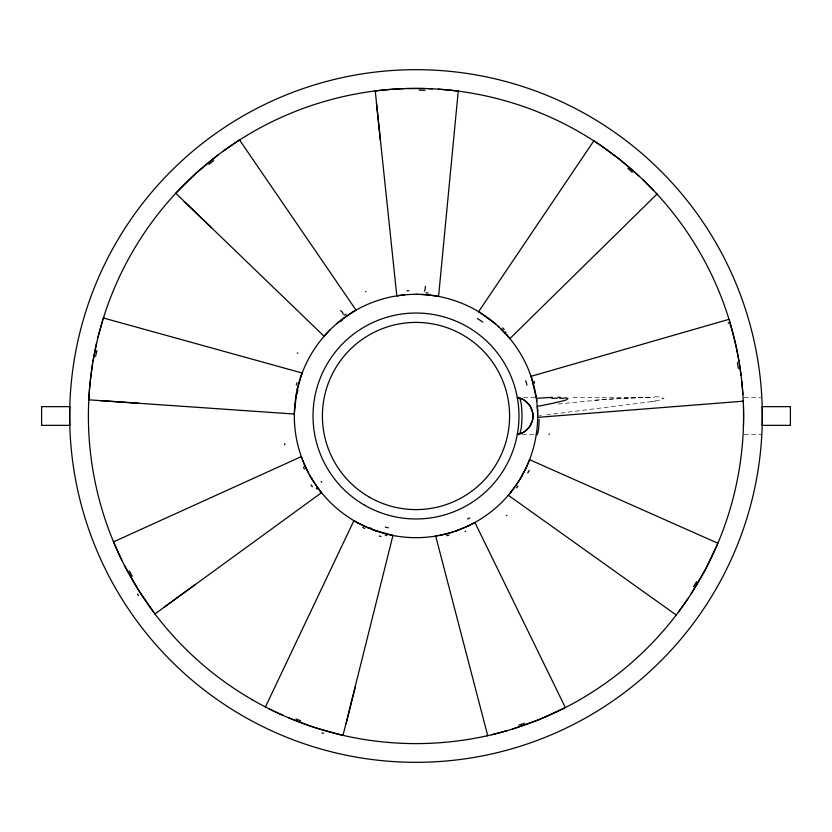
<?xml version="1.0" encoding="UTF-8"?>
<svg xmlns="http://www.w3.org/2000/svg" width="832" height="832" viewBox="0 0 832 832"><rect width="100%" height="100%" fill="white"/><g stroke="black" fill="none" stroke-linecap="round" stroke-linejoin="round"><path stroke-width="0.62" stroke-dasharray="4.16 3.12" d="M655.377 400.962L655.751 400.889A37.95 13.062 -5.3 0 0 660.681 399.911L664.009 398.299L659.183 397.457M651.612 401.617L546.874 414.835M539.51 415.73L541.351 415.511M558.314 403.998L604.063 399.474L644.436 397.363M595.296 400.182L623.438 398.195L654.285 397.301M645.32 397.342L651.362 397.28L570.492 397.28M523.578 397.28L534.966 397.28M744.318 397.28L760.562 397.28M522.309 434.72L534.966 434.72M744.318 434.72L761.81 434.72M654.67 396.75A52.062 19.521 -6.3 0 1 659.693 396.916M655.429 401.014A81.359 27.664 -5.4 0 1 651.654 401.679"/><path stroke-width="1.25" d="M537.68 416A121.68 121.68 0 0 0 355.16 310.627A121.68 121.68 0 0 0 355.16 521.373A121.68 121.68 0 0 0 537.68 416L537.659 414.18M743.6 417.383L743.6 415.074M743.59 418.298L743.579 420.098M537.67 417.362L743.267 401.19M743.558 420.992L743.538 422.302M294.341 413.66L296.556 392.777M743.517 423.166L743.506 424.008M294.351 413.078L294.341 414.014L282.599 413.234L88.795 399.818L88.826 399.246M743.486 424.83L743.454 425.63M88.816 399.474L89.388 390.53M89.461 389.636L90.21 381.597M438.568 296.431L458.245 91.135L455.832 90.834M90.355 380.266L92.622 363.553M92.997 361.286L95.94 346.112M96.179 345.03L96.637 342.982M297.19 389.73L301.174 375.742M297.211 389.626L297.409 388.773M97.999 337.262L102.461 321.048M346.07 723.996L355.233 687.159M392.954 535.475L343.002 735.363M102.69 320.31L103.407 317.99L302.162 373.017M301.236 375.565L301.756 374.13M301.694 374.296L302.151 373.048M529.568 459.68L717.881 543.234M529.433 460.034L526.417 467.116M717.413 544.346L705.588 569.171L691.122 593.84M526.344 467.282L520.291 478.67M353.902 520.645L265.439 706.95M522.517 474.822L521.539 476.57M520.052 479.086L519.074 480.657M518.658 481.322L510.13 493.106M593.819 140.858L478.629 311.678M687.887 598.749L678.548 611.936M508.31 495.279L676.218 615.014M329.961 329.961L324.085 336.263L184.236 201.438M336.773 323.638L338.302 322.358M338.582 322.13L339.425 321.433M340.538 320.549L353.912 311.355M341.869 319.509L342.638 318.926M218.296 154.783L196.258 173.025L175.77 193.263L211.557 227.791M223.007 151.278L236.85 141.731M164.455 606.986L195.156 584.657M237.494 141.305L239.543 139.984L356.023 310.128M354.494 311.012L356.002 310.138M474.916 522.465L565.365 707.564M474.261 522.818L467.73 526.136M564.564 707.97L539.386 719.482L512.439 729.082M467.563 526.219L455.614 531.055M301.298 456.622L113.537 541.85L114.483 544.086M457.912 530.234L456.061 530.899M454.272 531.502L455.156 531.211M453.398 531.794L445.515 534.05M729.009 319.332L531.034 376.324M506.813 730.766L493.189 734.375M505.014 731.276L506.792 730.766M446.711 533.738L447.346 533.572M446.129 533.894L438.547 535.569M492.378 734.573L491.587 734.76M487.718 735.654L435.687 536.078M555.859 402.657L537.306 406.432M437.039 535.85L435.999 536.026M398.102 295.641L396.812 295.838L375.242 90.948M397.779 295.693L404.581 294.861M375.149 90.958L376.709 90.771M375.461 90.917L376.438 90.802M376.615 90.771L380.9 90.293M381.815 90.189L389.74 89.45M390.634 89.388L403.853 88.629M552.188 397.374L536.39 398.31L531.461 377.593M406.422 88.535L424.434 88.514M557.96 397.28L560.196 397.311M416 294.32L418.194 294.341M427.679 88.608L432.453 88.816M421.262 294.434L427.627 294.882M438.318 89.159L441.012 89.357M100.537 400.618L138.403 403.239M441.875 89.419L450.757 90.251M427.461 294.861L435.708 295.922M428.043 294.913L428.636 294.975M451.142 90.293L455.062 90.74M565.084 397.602L568.038 398.528L566.114 399.994A38.272 14.56 -6.9 0 1 555.766 402.48M436.363 296.036L438.36 296.39M392.496 535.392L372.393 529.599M392.569 535.402L391.997 535.288M341.775 735.082L315.442 727.782M312.998 726.991L314.215 727.386M376.574 531.118L377.541 531.44M311.792 726.586L288.631 717.829M375.627 530.785L373.745 530.109M369.502 528.445L357.146 522.506M283.244 715.499L271.575 710.05M365.05 526.5L363.844 525.938M269.734 709.134L269.006 708.77M356.252 521.997L355.628 521.643M355.295 521.456L354.172 520.801M478.847 311.813L495.83 324.168M479.752 312.364L480.542 312.842M593.622 140.733L594.412 141.242M594.183 141.097L599.966 144.934M600.621 145.382L620.152 159.786L638.914 175.937M493.865 322.494L495.165 323.596M498.15 326.238L499.533 327.517M643.188 179.972L653.734 190.611M500.656 328.598L508.113 336.492M656.25 193.294L656.885 193.97M656.989 194.085L509.891 338.603M508.196 336.586L508.768 337.251M508.716 337.189L509.423 338.042M321.308 492.409L319.894 490.63M320.934 491.951L321.526 492.69L154.95 613.922L154.606 613.475M320.497 491.4L312.239 479.554M154.742 613.652L138.559 590.21L124.415 565.344M311.802 478.837L312.333 479.71M311.906 479.014L309.577 474.989M310.284 476.247L309.338 474.562M308.1 472.243L305.292 466.492M121.794 560.092L114.785 544.804M305.947 467.906L305.115 466.107M305.126 466.138L304.418 464.537M304.97 465.785L302.162 458.973M301.922 458.349L301.642 457.558M301.631 457.538L301.278 456.55M531.201 376.844L531.638 378.154M729.446 320.736L735.738 344.635M736.018 345.914L739.024 361.442M739.388 363.678L741.073 375.388M376.376 102.658L380.359 140.41M741.749 381.222L742.539 389.688M537.274 406.12L537.649 413.4M742.602 390.499L742.893 394.451M743.454 406.37L743.496 407.576M743.517 408.408L743.538 409.698M743.558 410.571L743.579 411.902M743.579 412.797L743.59 414.159M372.112 528.715A47.892 3.224 18.4 0 1 369.928 527.81M388.294 527.831A109.502 43.087 -2.6 0 1 385.393 527.103M381.014 536.536A76.742 30.451 -3.3 0 1 379.371 536.006M386.776 535.506A38.324 8.632 4.6 0 1 385.268 535.111M364.634 528.476A173.93 15.434 9.7 0 1 362.648 527.426M358.155 523.193A38.522 0.77 32.2 0 1 357.822 523.026M265.429 706.794A44.554 0.946 28.8 0 1 264.69 706.41M300.674 720.793A110.001 6.926 18.6 0 1 296.057 718.931M323.638 733.387A168.002 69.742 6.1 0 1 321.994 732.909M321.714 482.238A109.502 43.087 37.4 0 1 321.142 481.437M312.354 486.834A76.742 30.451 36.7 0 1 311.106 484.869M316.982 489.018A38.324 8.632 44.6 0 1 316.254 487.999M304.356 469.144A173.93 15.434 49.7 0 1 303.514 467.064M302.786 460.938A38.522 0.77 72.2 0 1 302.64 460.595M113.745 541.975A44.554 0.946 68.8 0 1 113.422 541.206M132.205 576.233A110.001 6.926 58.6 0 1 129.397 570.96M138.424 595.473A168.002 69.742 46.1 0 1 137.509 594.048M506.802 515.434A89.211 0.936 -13.6 0 1 506.345 515.538M469.778 517.899A109.502 43.087 -42.6 0 1 467.563 519.033M465.608 531.263A76.742 30.451 -43.3 0 1 465.078 531.471M448.947 535.174A173.93 15.434 -30.3 0 1 446.753 535.642M440.596 535.298A38.522 0.77 -7.8 0 1 440.232 535.382M487.573 735.54A44.554 0.946 -11.2 0 1 486.762 735.727M524.524 723.299A110.001 6.926 -21.4 0 1 518.835 725.15M549.338 433.982A89.211 0.936 -53.6 0 1 548.974 434.47M529.162 470.34A76.742 30.451 -83.3 0 1 527.821 472.909M517.847 486.117A173.93 15.434 -70.3 0 1 516.464 487.885M511.524 491.577A38.522 0.77 -47.8 0 1 511.306 491.878M676.229 614.775A44.554 0.946 -51.2 0 1 675.719 615.441M696.665 581.651A110.001 6.926 -61.4 0 1 693.503 586.726M743.122 401.003A44.554 0.946 88.8 0 1 743.153 401.835M737.474 362.492A110.001 6.926 78.6 0 1 738.317 368.41M728.291 322.65A48.641 5.023 72.3 0 1 728.478 323.274M730.205 325.426A80.6 18.075 70.4 0 1 730.319 325.811M536.598 401.118A18.668 1.674 88.5 0 1 536.775 399.485M537.794 410.155A96.054 2.08 -87.6 0 1 537.826 410.686M525.689 380.734A109.502 43.087 57.4 0 1 526.989 385.039M534.019 381.254A38.324 8.632 64.6 0 1 534.518 383.053M559.562 398.143A32.406 12.615 -8.7 0 1 564.262 398.341M551.71 398.351A93.194 42.245 -11 0 1 557.378 398.226M477.36 318.479A109.502 43.087 17.4 0 1 482.758 322.067M502.736 327.881A173.93 15.434 29.7 0 1 504.244 329.545M505.596 331.864A153.691 7.176 36 0 1 505.991 332.426M507.021 335.046A38.522 0.77 52.2 0 1 507.27 335.317M656.916 194.199A43.618 0.915 48.8 0 1 657.467 194.802M627.869 168.366A110.001 6.926 38.6 0 1 632.32 172.359M365.633 291.616A89.211 0.936 6.4 0 1 365.986 291.658M407.066 290.794A76.742 30.451 -23.3 0 1 408.803 290.722M425.298 286.354A129.366 27.487 -23.1 0 1 424.455 291.138M425.838 292.75A173.961 15.371 -10.2 0 1 428.043 293.062M433.69 295.485A38.522 0.77 12.2 0 1 434.054 295.526M458.037 91.25A44.554 0.946 8.8 0 1 458.858 91.354M419.13 90.116A110.001 6.926 -1.4 0 1 425.1 90.314M297.263 353.226A89.211 0.936 -33.6 0 1 297.762 352.893M340.33 321.641A47.892 3.224 -41.6 0 1 342.202 320.195M340.652 310.648A130.718 24.918 -61.1 0 1 343.294 314.215M344.282 315.276A173.93 15.434 -50.3 0 1 346.185 314.09M352.082 312.302A38.522 0.77 -27.8 0 1 352.394 312.104M239.45 140.213A44.554 0.946 -31.2 0 1 240.146 139.755M208.915 164.341A110.001 6.926 -41.4 0 1 213.626 160.659M284.523 444.818A89.211 0.936 -73.6 0 1 284.866 443.664M297.034 393.983A47.892 3.224 -81.6 0 1 297.887 390.042M296.317 384.946A173.93 15.434 89.7 0 1 297.003 382.803M300.383 377.645A38.522 0.77 -67.8 0 1 300.498 377.291M103.48 318.219A44.554 0.946 -71.2 0 1 103.73 317.418M95.607 356.335A110.001 6.926 -81.4 0 1 96.845 350.48M539.115 419.463A18.658 2.382 89.7 0 1 536.255 434.106M517.338 398.642A18.606 3.422 -90 0 1 521.997 416A18.606 3.422 -90 0 1 517.338 433.358M762.32 416L762.195 425.36L790.4 425.36L790.4 406.64L762.195 406.64L762.32 416A346.32 346.32 0 0 1 242.84 715.926A346.32 346.32 0 0 1 242.84 116.074A346.32 346.32 0 0 1 762.32 416M69.68 414.825L69.805 425.36L41.6 425.36L41.6 406.64L69.805 406.64L69.68 414.825M532.563 420.046L529.578 426.774L524.462 431.714A33.738 23.858 90 0 1 517.286 434.45A18.72 18.72 0 0 0 533 416A18.72 18.72 0 0 0 517.286 397.519A33.738 23.858 -90 0 1 524.472 400.265L530.078 405.954L532.75 412.932A13.447 9.516 -90 0 1 532.563 420.035M252.2 699.712A327.6 327.6 0 0 0 743.6 416A327.6 327.6 0 0 0 252.2 132.288A327.6 327.6 0 0 0 252.2 699.712M364.52 505.17A102.96 102.96 0 0 0 518.96 416A102.96 102.96 0 0 0 364.52 326.83A102.96 102.96 0 0 0 364.52 505.17M369.2 497.058A93.6 93.6 0 0 0 509.6 416A93.6 93.6 0 0 0 369.2 334.942A93.6 93.6 0 0 0 369.2 497.058"/></g></svg>
